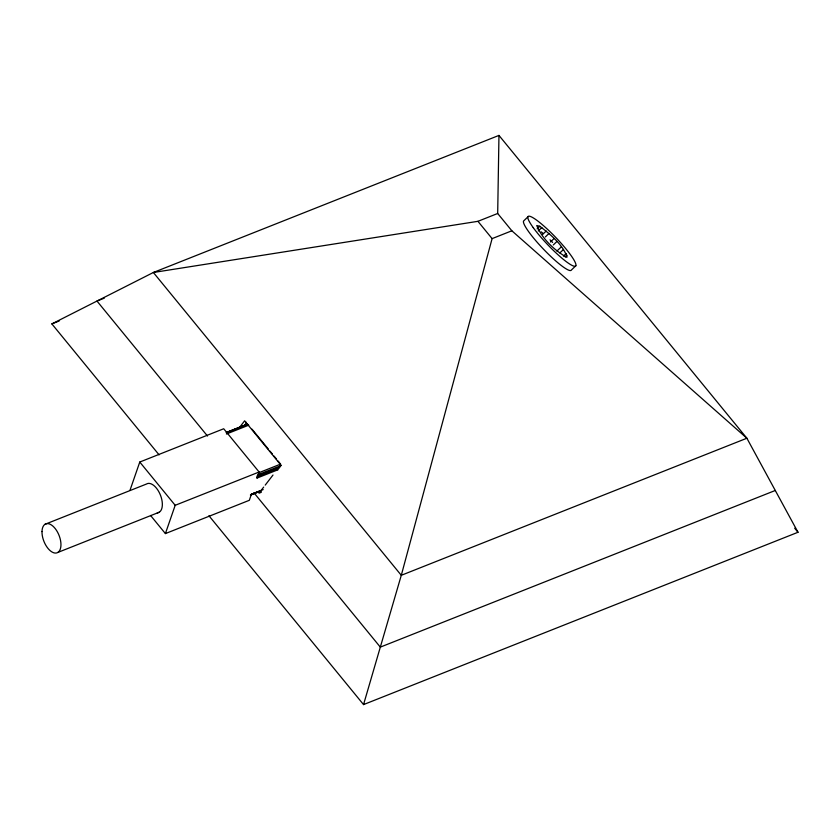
<?xml version="1.0" encoding="UTF-8"?>
<svg xmlns="http://www.w3.org/2000/svg" width="840" height="840" viewBox="0 0 840 840"><rect width="100%" height="100%" fill="white"/><g stroke="black" fill="none" stroke-linecap="round" stroke-linejoin="round"><path stroke-width="1.26" d="M208.95 515.77L363.542 704.592L798 532.266L746.875 438.228L511.854 230.79L497.69 213.486L498.96 135.408L153.363 272.486L51.87 323.904L159.085 454.86M278.177 469.686L257.019 478.076L257.135 476.774L279.468 467.922M511.854 230.79L492.104 238.623L401.289 575.305L363.542 704.592M129.98 490.329L139.776 462.042L223.703 428.757L259.119 472.017L257.019 478.076M150.57 515.476L165.396 533.589L175.192 505.302L259.119 472.017M244.997 425.901L246.257 422.268M263.172 489.573L251.422 494.235L249.322 500.304L165.396 533.589M239.19 427.875L244.629 420.819L280.76 464.94L276.875 469.98M263.666 487.127L259.003 493.185L261.324 492.303M265.22 485.111L272.99 475.031M251.422 494.235L250.834 494.959L261.418 490.76M527.993 216.783L523.551 221.046A34.293 5.408 46.2 0 0 544.981 250.719A34.293 5.408 46.2 0 0 571.421 269.997L575.862 265.734M537.138 228.858L539.837 226.265C550.442 234.528 562.443 244.178 567.137 256.998L566.475 257.229C554.179 250.078 542.105 238.707 536.718 225.519L539.837 226.265M538.22 231.011L541.821 227.556M542.598 234.476L546.2 231.021M545.36 236.943L548.95 233.489M550.494 241.983L554.096 238.529M553.287 244.965L556.889 241.511M556.909 251.076L561.414 246.761M559.892 252.914L563.493 249.459M563.482 256.116L566.181 253.523M565.204 256.946L567 255.213M104.297 298.147L96.978 301.056L207.491 436.034M51.87 323.904L59.168 321.006M498.96 135.408L746.875 438.228L401.289 575.305L153.363 272.486L477.939 221.319L497.69 213.486M226.895 432.233L246.876 424.305L248.756 425.166L226.422 434.028M226.139 432.621L247.296 424.231M226.622 432.747L247.779 424.358M228.659 432.022L238.056 428.284M240.408 427.361L246.288 425.03M45.014 524.286L146.402 484.071A15.53 8.138 68.4 0 1 160.597 495.537A15.53 8.138 68.4 0 1 157.322 512.851M57.95 552.395L159.338 512.18M258.3 472.962L280.633 464.1M257.911 474.779L281.421 465.455M256.998 476.018L280.507 466.694M251.108 494.445L259.34 491.18M250.404 495.033L260.988 490.833M775.278 490.476L380.32 647.125L254.016 492.87M794.672 528.213L798 532.266M477.939 221.319L492.104 238.623M252.021 429.167L268.37 449.127M270.007 451.122L272.465 454.115M274.092 456.12L276.549 459.113M278.177 461.108L279.815 463.103M139.776 462.042L175.192 505.302M541.254 231.861A28.056 4.725 45.9 0 1 543.197 233.499M550.011 239.831A28.056 4.725 45.9 0 1 552.605 242.445M533.232 227.63A34.293 5.408 46.2 0 0 574.403 266.248A34.293 5.408 46.2 0 0 548.153 229.908A34.293 5.408 46.2 0 0 533.232 227.63M42 531.552A15.53 8.138 68.4 0 0 55.934 553.067A15.53 8.138 68.4 0 0 56.511 530.397A15.53 8.138 68.4 0 0 42 531.552"/></g></svg>
